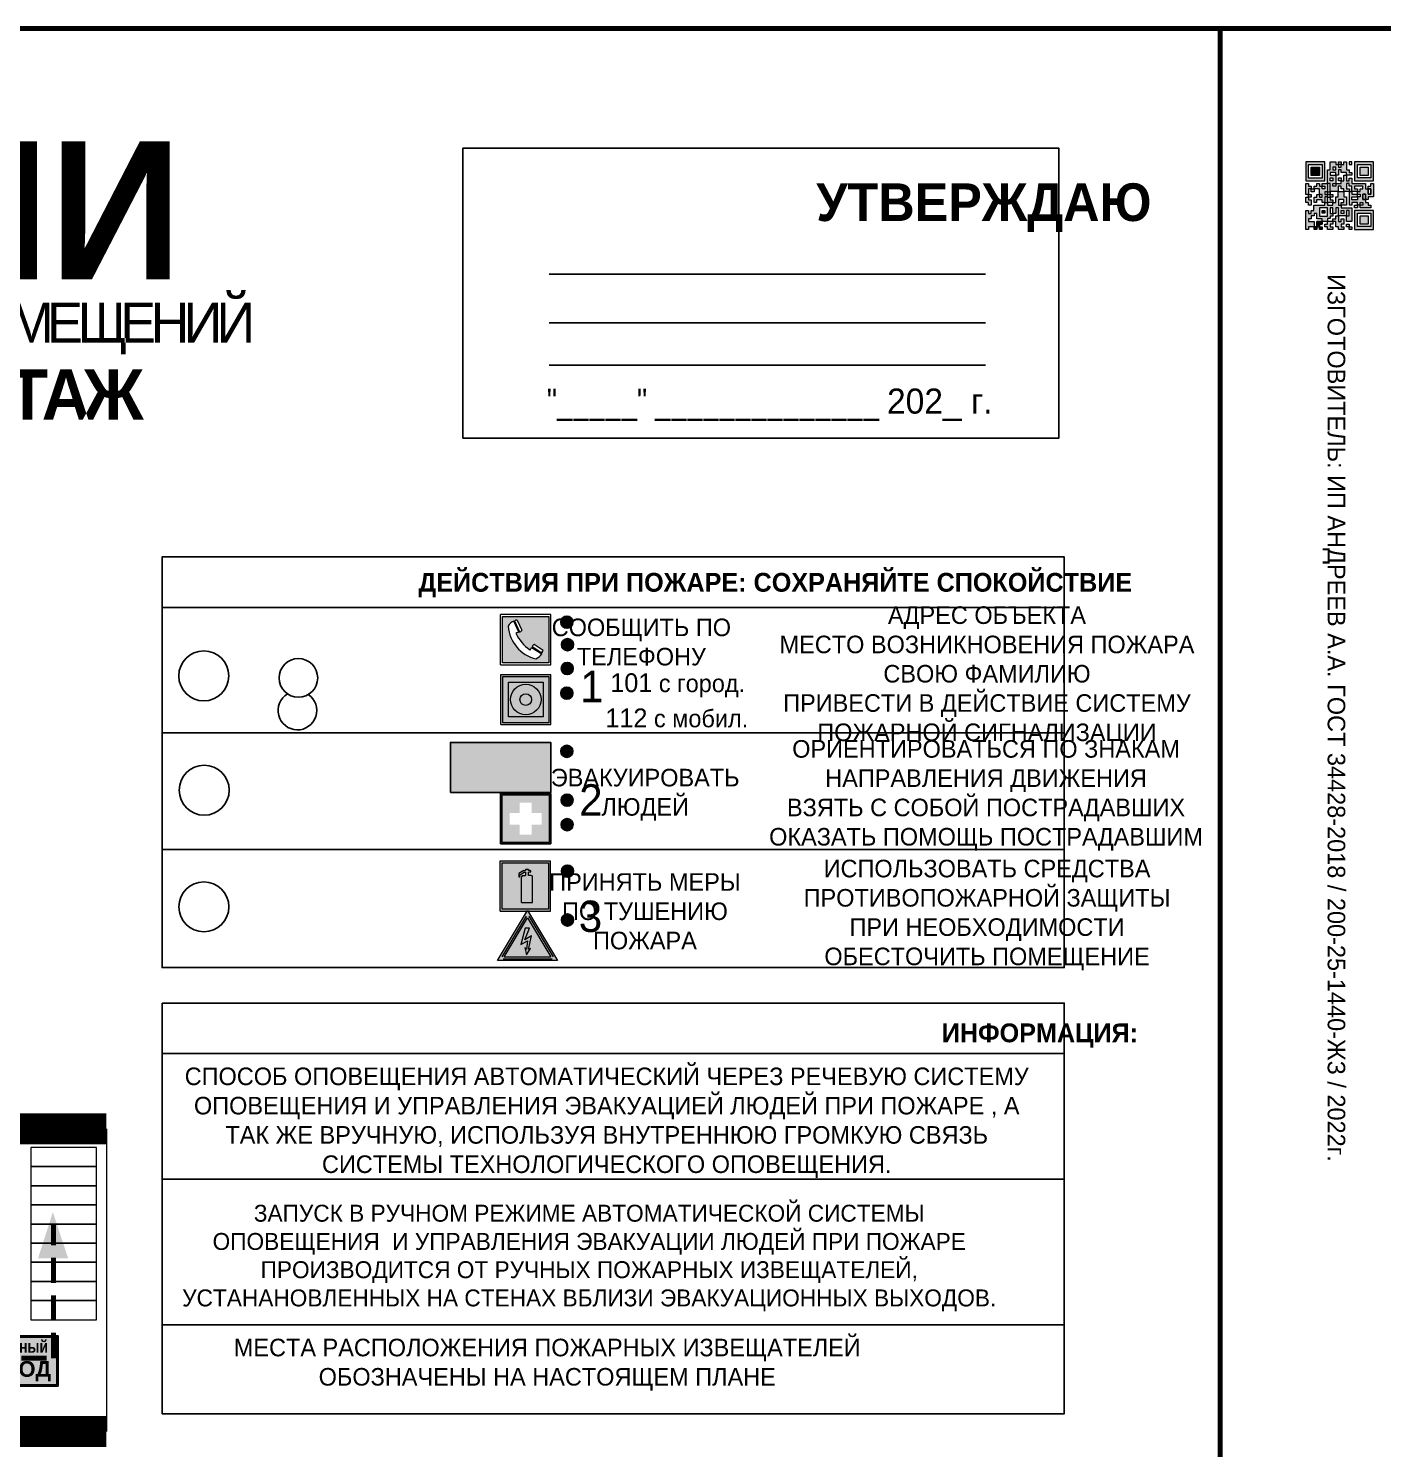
# Model space of a CAD drawing. Header units: millimetres. Extents: x 13810 to 67229, y 12374 to 21950.
# Drawn here: x 24097.6 to 24313.4, y 19645.6 to 19872 of the extents above; entities that cross this region are included whole.
import ezdxf

# ---------------------------------------------------------------- set-up
doc = ezdxf.new("R2010")
doc.units = ezdxf.units.MM
doc.linetypes.add('{ Wide Dash }', pattern=[12, 4, -2, 4, -2])
doc.layers.add('План_Штампы', color=7, linetype='Continuous')
doc.styles.add('обычный', font='arial.ttf')

# ---------------------------------------------------------------- blocks, each defined once
blk = doc.blocks.new('A$C3E6D3DDE')
at = {"lineweight": 5}
h = blk.add_hatch(color=40, dxfattribs=at)
h.paths.add_polyline_path([(24.1, 1.45), (16.46, -11.35), (31.74, -11.35)])
h.paths.add_polyline_path([(24.09, -0.46), (30.03, -10.41), (18.14, -10.41)], flags=16)
h.paths.add_polyline_path([(24.54, -3.08), (23.41, -6.02), (25.13, -5.01), (24.33, -8.5), (24.82, -8.27), (23.79, -9.86), (23.4, -8.04), (23.8, -8.43), (24.04, -6.29), (22.39, -7.25), (23.44, -3.08)], flags=0)
h = blk.add_hatch(color=256, dxfattribs=at)
h.paths.add_polyline_path([(24.37, 0.03, 0.567511), (23.82, 0.03), (17.59, -10.4, 0.582454), (17.86, -10.88), (30.32, -10.88, 0.582149), (30.6, -10.4)])
h.paths.add_polyline_path([(24.09, -0.46), (18.14, -10.41), (30.03, -10.41)], flags=16)
h.paths.add_polyline_path([(24.54, -3.08), (23.41, -6.02), (25.13, -5.01), (24.33, -8.5), (24.82, -8.27), (23.79, -9.86), (23.4, -8.04), (23.8, -8.43), (24.04, -6.29), (22.39, -7.25), (23.44, -3.08)], flags=0)
h = blk.add_hatch(color=40, dxfattribs=at)
h.paths.add_polyline_path([(24.09, -0.46), (18.14, -10.41), (30.03, -10.41)])
h.paths.add_polyline_path([(24.82, -8.27), (23.79, -9.86), (23.4, -8.04), (23.8, -8.43), (24.04, -6.29), (22.39, -7.25), (23.44, -3.08), (24.54, -3.08), (23.41, -6.02), (25.13, -5.01), (24.33, -8.5)], flags=16)
at = {"color": 40, "lineweight": 5}
for p, q in [((16.46, -11.35), (24.1, 1.45)), ((24.1, 1.45), (31.74, -11.35))]:
    blk.add_line(p, q, dxfattribs=at)
at = {"lineweight": 5}
for p, q in [((17.59, -10.4), (23.82, 0.03)), ((24.37, 0.03), (30.6, -10.4)), ((18.14, -10.41), (24.09, -0.46)), ((23.44, -3.08), (22.39, -7.25)), ((23.41, -6.02), (24.54, -3.08)), ((24.54, -3.08), (23.44, -3.08)), ((24.09, -0.46), (30.03, -10.41)), ((22.39, -7.25), (24.04, -6.29)), ((25.13, -5.01), (23.41, -6.02)), ((24.04, -6.29), (23.8, -8.43)), ((24.33, -8.5), (25.13, -5.01)), ((18.14, -10.41), (30.03, -10.41)), ((23.8, -8.43), (23.4, -8.04)), ((23.4, -8.04), (23.79, -9.86)), ((23.79, -9.86), (24.82, -8.27)), ((24.82, -8.27), (24.33, -8.5)), ((17.86, -10.88), (30.32, -10.88))]:
    blk.add_line(p, q, dxfattribs=at)
at = {"color": 50, "lineweight": 5}
blk.add_line((31.74, -11.35), (16.46, -11.35), dxfattribs=at)
blk = doc.blocks.new('A$C456E1F9C')
at = {"lineweight": 5}
h = blk.add_hatch(color=242, dxfattribs=at)
h.paths.add_polyline_path([(0.51, -1.47), (0.51, -13.26), (12.29, -13.26), (12.29, -1.47)])
h.paths.add_polyline_path([(5.42, -4.95, -0.254479), (4.78, -5.4), (3.52, -2.53, -0.209735), (4.23, -2.4)], flags=16)
h.paths.add_polyline_path([(8.53, -8.6), (10.87, -10.17), (10.54, -10.76), (8.03, -9.13, -0.192251)], flags=16)
h.paths.add_polyline_path([(4.61, -5.49, 0.005518), (3.87, -5.72, 0.128647), (7.49, -10.01, 0.00809), (7.83, -9.33), (10.47, -10.97, -0.16736), (8.99, -12.25, -0.327862), (1.95, -3.95, -0.166952), (3.36, -2.62)], flags=16)
at = {"color": 242, "lineweight": 5}
for p, q in [((0, -13.77), (0, -0.97)), ((12.8, -0.97), (0, -0.97)), ((4.61, -5.49), (3.36, -2.62)), ((3.52, -2.53), (4.78, -5.4)), ((4.23, -2.4), (5.42, -4.95)), ((12.8, -13.77), (12.8, -0.97)), ((7.83, -9.33), (10.47, -10.97)), ((8.03, -9.13), (10.54, -10.76)), ((10.81, -10.12), (8.53, -8.6)), ((10.54, -10.76), (10.8, -10.3)), ((10.8, -10.3), (10.81, -10.12)), ((0, -13.77), (12.8, -13.77))]:
    blk.add_line(p, q, dxfattribs=at)
blk.add_lwpolyline([(0.51, -1.47), (12.29, -1.47), (12.29, -13.26), (0.51, -13.26)], close=True, dxfattribs=at)
for centre, radius, start, end in [((4.59, -5.34), 2.99, 114.2845, 152.1974), ((4.02, -3.27), 0.891, 76.3284, 123.7092), ((11.12, -3.31), 9.19, 183.9915, 256.6009), ((14.98, -39.1), 35.17, 107.1487, 108.4135), ((13.86, -0.94), 11.08, 205.5536, 234.8762), ((4.68, -4.59), 0.824, 276.9621, 334.0723), ((-13.31, 0.8), 23.44, 332.5487, 334.4027), ((8.94, -9.5), 0.989, 114.4092, 157.9388), ((7.87, -9.46), 3, 291.9291, 329.9329)]:
    blk.add_arc(centre, radius, start, end, dxfattribs=at)
blk = doc.blocks.new('A$C54414219')
at = {"true_color": 0xffffff}
h = blk.add_hatch(color=7, dxfattribs=at)
h.paths.add_polyline_path([(2.39, -9.45), (2.39, -18.3), (11.23, -18.3), (11.23, -9.45)], flags=0)
h.paths.add_polyline_path([(10.71, -13.87, -1), (2.92, -13.87, -1)], flags=0)
h.paths.add_polyline_path([(8.3, -13.87, -1), (5.33, -13.87, -1)], flags=0)
h.paths.add_polyline_path([(0.41, -7.47), (0.41, -20.27), (13.21, -20.27), (13.21, -7.47)])
h.paths.add_polyline_path([(0.92, -19.77), (12.71, -19.77), (12.71, -7.98), (0.92, -7.98)], flags=16)
h.paths.add_polyline_path([(11.23, -9.45), (11.23, -18.3), (2.39, -18.3), (2.39, -9.45)], flags=0)
at = {"lineweight": 5}
h = blk.add_hatch(color=242, dxfattribs=at)
h.paths.add_polyline_path([(12.71, -7.98), (0.92, -7.98), (0.92, -19.77), (12.71, -19.77)])
h.paths.add_polyline_path([(11.23, -18.3), (2.39, -18.3), (2.39, -9.45), (11.23, -9.45)], flags=16)
h.paths.add_polyline_path([(10.71, -13.87, -1), (2.92, -13.87, -1)], flags=0)
h.paths.add_polyline_path([(8.3, -13.87, -1), (5.33, -13.87, -1)], flags=0)
at = {"true_color": 0xffffff}
h = blk.add_hatch(color=7, dxfattribs=at)
h.paths.add_polyline_path([(2.39, -9.45), (2.39, -18.3), (11.23, -18.3), (11.23, -9.45)])
h.paths.add_polyline_path([(10.71, -13.87, -1), (2.92, -13.87, -1)], flags=16)
h.paths.add_polyline_path([(8.3, -13.87, -1), (5.33, -13.87, -1)], flags=0)
at = {"lineweight": 5}
h = blk.add_hatch(color=242, dxfattribs=at)
h.paths.add_polyline_path([(2.92, -13.87, 1), (10.71, -13.87, 1)])
h.paths.add_polyline_path([(8.3, -13.87, -1), (5.33, -13.87, -1)], flags=16)
at = {"color": 242, "lineweight": 5}
for p, q in [((0.41, -20.27), (0.41, -7.47)), ((0.41, -7.47), (13.21, -7.47)), ((0.41, -7.47), (13.21, -7.47)), ((13.21, -20.27), (13.21, -7.47)), ((0.41, -20.27), (13.21, -20.27))]:
    blk.add_line(p, q, dxfattribs=at)
for points in [[(0.92, -7.98), (12.71, -7.98), (12.71, -19.77), (0.92, -19.77)], [(2.39, -9.45), (11.23, -9.45), (11.23, -18.3), (2.39, -18.3)]]:
    blk.add_lwpolyline(points, close=True, dxfattribs=at)
for radius in [3.89, 1.49]:
    blk.add_circle((6.81, -13.87), radius, dxfattribs=at)
blk = doc.blocks.new('A$C32E8229D')
at = {"true_color": 0xffffff}
blk.add_hatch(color=7, dxfattribs=at).paths.add_polyline_path([(0, 0), (0, -8), (16, -8), (16, 0)])
h = blk.add_hatch(color=126)
h.paths.add_polyline_path([(0.2, -0.2), (15.8, -0.2), (15.8, -7.8), (0.2, -7.8)])
h.paths.add_polyline_path([(13.49, -2.05), (12.08, -2.05), (11.37, -2.63, 0.162397), (11.29, -2.84), (11.29, -3.63), (10.35, -3.63), (10.35, -4.05), (11.68, -4.05), (11.68, -3.48), (12.26, -4.28), (11.29, -5.1), (11.29, -6.78), (11.85, -6.78), (11.85, -5.44), (12.8, -4.64), (12.8, -5.94), (14.46, -5.94), (14.46, -5.39), (13.45, -5.39), (13.45, -3.97), (12.46, -2.59), (13.15, -2.59), (13.69, -3.34), (14.18, -3)], flags=16)
h.paths.add_polyline_path([(10.74, -1.82, 1), (11.8, -1.82, 1)], flags=16)
h.paths.add_polyline_path([(9.39, -3.59), (5.99, -3.59), (6.56, -3.03), (5.91, -3.03), (5.1, -3.83), (5.91, -4.64), (6.56, -4.64), (5.99, -4.09), (9.39, -4.09)], flags=16)
h.paths.add_polyline_path([(4.29, -1.08), (1.72, -1.08), (1.72, -6.6), (4.29, -6.6)], flags=16)
at = {"color": 126}
blk.add_lwpolyline([(16, -8), (0, -8), (0, 0), (16, 0)], close=True, dxfattribs=at)
blk = doc.blocks.new('A$C18900ED3')
h = blk.add_hatch(color=126)
h.paths.add_polyline_path([(-0.18, -0.18), (-7.02, -0.18), (-7.02, -7.02), (-0.18, -7.02)])
h.paths.add_polyline_path([(-5.89, -4.46), (-5.89, -2.77), (-4.46, -2.77), (-4.46, -1.31), (-2.77, -1.31), (-2.77, -2.77), (-1.33, -2.77), (-1.33, -4.46), (-2.77, -4.46), (-2.77, -5.89), (-4.46, -5.89), (-4.46, -4.46)], flags=16)
at = {"color": 126}
for p, q in [((-7.2, 0), (-7.2, -7.2)), ((0, 0), (-7.2, 0)), ((0, -7.2), (0, 0)), ((-7.02, -7.02), (-7.02, -0.18)), ((-7.02, -0.18), (-0.18, -0.18)), ((-0.18, -0.18), (-0.18, -7.02)), ((-7.2, -7.2), (0, -7.2)), ((-0.18, -7.02), (-7.02, -7.02))]:
    blk.add_line(p, q, dxfattribs=at)
blk = doc.blocks.new('A$C3AD82952')
at = {"true_color": 0xf5f5ff}
h = blk.add_hatch(color=7, dxfattribs=at)
h.dxf.hatch_style = 1
h.paths.add_polyline_path([(8.21, 8.73, 0.414214), (7.89, 9.05), (7.22, 9.05), (7.22, 9.92), (7.59, 9.92, 1), (7.57, 10.36), (7.22, 10.36), (7.22, 10.6), (6.43, 10.6), (6.43, 10.36), (6.01, 10.36), (4.74, 9.59), (4.74, 8.69), (4.98, 8.73), (4.98, 9.26), (6.12, 9.91), (6.43, 9.91), (6.43, 9.05), (5.76, 9.05, 0.414214), (5.44, 8.73), (5.44, 2.2), (8.21, 2.2)], flags=0)
h.paths.add_polyline_path([(12.8, 12.8), (0, 12.8), (0, 0), (12.8, 0)])
h.paths.add_polyline_path([(0.51, 12.29), (12.29, 12.29), (12.29, 0.51), (0.51, 0.51)], flags=16)
h.paths.add_polyline_path([(4.74, 9.59), (6.01, 10.36), (6.43, 10.36), (6.43, 10.6), (7.22, 10.6), (7.22, 10.36), (7.59, 10.36, -0.94586), (7.59, 9.92), (7.22, 9.92), (7.22, 9.05), (7.89, 9.05, -0.414214), (8.21, 8.73), (8.21, 2.2), (5.44, 2.2), (5.44, 8.73, -0.414214), (5.76, 9.05), (6.43, 9.05), (6.43, 9.91), (6.12, 9.91), (4.98, 9.26), (4.98, 8.73), (4.74, 8.69)], flags=0)
h = blk.add_hatch(color=242)
h.dxf.hatch_style = 1
h.paths.add_polyline_path([(12.29, 12.29), (0.51, 12.29), (0.51, 0.51), (12.29, 0.51)])
h.paths.add_polyline_path([(4.74, 8.69), (4.74, 9.59), (6.01, 10.36), (6.43, 10.36), (6.43, 10.6), (7.22, 10.6), (7.22, 10.36), (7.59, 10.36, -0.94586), (7.59, 9.92), (7.22, 9.92), (7.22, 9.05), (7.89, 9.05, -0.414214), (8.21, 8.73), (8.21, 2.2), (5.44, 2.2), (5.44, 8.73, -0.414214), (5.76, 9.05), (6.43, 9.05), (6.43, 9.91), (6.12, 9.91), (4.98, 9.26), (4.98, 8.73)], flags=16)
h = blk.add_hatch(color=7, dxfattribs=at)
h.dxf.hatch_style = 1
h.paths.add_polyline_path([(8.21, 8.73, 0.414214), (7.89, 9.05), (7.22, 9.05), (7.22, 9.92), (7.59, 9.92, 1), (7.57, 10.36), (7.22, 10.36), (7.22, 10.6), (6.43, 10.6), (6.43, 10.36), (6.01, 10.36), (4.74, 9.59), (4.74, 8.69), (4.98, 8.73), (4.98, 9.26), (6.12, 9.91), (6.43, 9.91), (6.43, 9.05), (5.76, 9.05, 0.414214), (5.44, 8.73), (5.44, 2.2), (8.21, 2.2)])
at = {"color": 242, "lineweight": 5}
for p, q in [((0, 0), (0, 12.8)), ((0, 12.8), (12.8, 12.8)), ((12.8, 0), (12.8, 12.8)), ((6.01, 10.36), (4.74, 9.59)), ((4.74, 9.59), (4.74, 8.69)), ((4.74, 8.69), (4.98, 8.73)), ((4.98, 9.26), (6.12, 9.91)), ((4.98, 8.73), (4.98, 9.26)), ((5.44, 2.2), (5.44, 8.73)), ((5.76, 9.05), (6.43, 9.05)), ((6.01, 10.36), (6.43, 10.36)), ((6.12, 9.91), (6.43, 9.91)), ((7.22, 10.6), (6.43, 10.6)), ((6.43, 10.6), (6.43, 10.36)), ((6.43, 9.91), (6.43, 9.05)), ((7.22, 10.36), (7.22, 10.6)), ((7.59, 10.36), (7.22, 10.36)), ((7.22, 9.05), (7.22, 9.92)), ((7.59, 9.92), (7.22, 9.92)), ((7.89, 9.05), (7.22, 9.05)), ((8.21, 2.2), (8.21, 8.73)), ((0, 0), (12.8, 0)), ((5.44, 2.2), (8.21, 2.2))]:
    blk.add_line(p, q, dxfattribs=at)
blk.add_lwpolyline([(0.51, 12.29), (12.29, 12.29), (12.29, 0.51), (0.51, 0.51)], close=True, dxfattribs=at)
for centre, radius, start, end in [((5.76, 8.73), 0.32, 90, 180), ((7.58, 10.14), 0.223, 273.1875, 86.8125), ((7.89, 8.73), 0.32, 0, 90)]:
    blk.add_arc(centre, radius, start, end, dxfattribs=at)
blk = doc.blocks.new('A$C41C009D9')
at = {"true_color": 0xffffff}
blk.add_hatch(color=7, dxfattribs=at).paths.add_polyline_path([(0, 8), (-16, 8), (-16, 0), (0, 0)])
h = blk.add_hatch(color=126)
h.dxf.hatch_style = 1
h.paths.add_polyline_path([(-15.8, 7.8), (-15.8, 0.2), (-0.2, 0.2), (-0.2, 7.8)])
at = {"color": 126}
for points in [[(-16, 0), (0, 0), (0, 8), (-16, 8)], [(-16, 0), (0, 0), (0, 8), (-16, 8)], [(-15.8, 7.8), (-0.2, 7.8), (-0.2, 0.2), (-15.8, 0.2)]]:
    blk.add_lwpolyline(points, close=True, dxfattribs=at)
at = {"color": 7, "true_color": 0xffffff, "insert": (-15.8, 7.3), "char_height": 2.5, "width": 15.5999, "attachment_point": 1, "style": 'обычный'}
blk.add_mtext('\\pi1.6133;{\\fArial|b1|i0|c204|p34;\\H0.8x;\\W0.8;аварийный\\H1.25x;\\W1;\\P\\pi1.2327;ВЫХОД}', dxfattribs=at)
blk = doc.blocks.new('QR')
at = {"lineweight": 0}
h = blk.add_hatch(color=256, dxfattribs=at)
h.dxf.hatch_style = 1
h.paths.add_polyline_path([(9241.16, 2687.38), (9242.01, 2687.38), (9242.01, 2687.83), (9241.59, 2687.83), (9241.59, 2688.68), (9239.45, 2688.68), (9239.45, 2688.25), (9239.86, 2688.25), (9239.86, 2687.83), (9240.29, 2687.83), (9240.29, 2688.25), (9241.16, 2688.25), (9241.16, 2687.83), (9240.29, 2687.83), (9240.29, 2687.38), (9239.45, 2687.38), (9239.45, 2685.22), (9238.57, 2685.22), (9238.57, 2684.8), (9239.02, 2684.8), (9239.02, 2684.37), (9238.13, 2684.37), (9238.13, 2683.92), (9239.02, 2683.92), (9239.02, 2683.5), (9239.44, 2683.5), (9239.44, 2682.64), (9239.87, 2682.64), (9239.87, 2682.18), (9239.44, 2682.18), (9239.44, 2682.64), (9238.13, 2682.64), (9238.13, 2681.76), (9237.71, 2681.76), (9237.71, 2682.64), (9238.13, 2682.64), (9238.13, 2683.07), (9237.27, 2683.07), (9237.27, 2683.51), (9237.71, 2683.51), (9237.71, 2684.37), (9238.13, 2684.37), (9238.13, 2685.22), (9237.71, 2685.22), (9237.71, 2684.8), (9237.28, 2684.8), (9237.28, 2684.38), (9235.98, 2684.38), (9235.98, 2683.92), (9236.4, 2683.92), (9236.4, 2683.49), (9236.84, 2683.49), (9236.84, 2683.07), (9236.4, 2683.07), (9236.4, 2682.64), (9235.98, 2682.64), (9235.98, 2681.76), (9237.29, 2681.76), (9237.29, 2681.33), (9239.43, 2681.33), (9239.43, 2681.76), (9240.74, 2681.76), (9240.74, 2683.05), (9239.87, 2683.05), (9239.87, 2683.5), (9240.29, 2683.5), (9240.29, 2683.91), (9240.74, 2683.91), (9240.74, 2684.81), (9240.29, 2684.81), (9240.29, 2684.79), (9240.29, 2684.37), (9239.45, 2684.37), (9239.45, 2684.8), (9239.87, 2684.8), (9239.87, 2685.21), (9240.74, 2685.21), (9240.74, 2686.1), (9240.29, 2686.1), (9240.29, 2685.64), (9239.86, 2685.64), (9239.86, 2686.95), (9240.29, 2686.95), (9240.29, 2686.52), (9240.74, 2686.52), (9240.74, 2686.1), (9241.16, 2686.1), (9241.16, 2686.53), (9241.59, 2686.53), (9241.59, 2686.1), (9242.02, 2686.1), (9242.02, 2685.21), (9241.59, 2685.21), (9241.59, 2686.1), (9241.16, 2686.1), (9241.16, 2685.21), (9240.74, 2685.21), (9240.74, 2684.81), (9242.89, 2684.81), (9242.89, 2685.22), (9242.47, 2685.22), (9242.47, 2686.11), (9242.89, 2686.11), (9242.89, 2686.52), (9242.46, 2686.52), (9242.46, 2686.95), (9242.89, 2686.95), (9242.89, 2686.52), (9243.32, 2686.52), (9243.32, 2688.26), (9242.9, 2688.26), (9242.9, 2687.83), (9242.47, 2687.83), (9242.47, 2687.38), (9242.01, 2687.38), (9242.01, 2686.94), (9241.16, 2686.94)])
h.paths.add_polyline_path([(9239.02, 2682.18), (9239.02, 2681.76), (9238.54, 2681.76), (9238.54, 2682.18)], flags=16)
h.paths.add_polyline_path([(9237.27, 2682.65), (9237.27, 2682.19), (9236.83, 2682.19), (9236.83, 2682.65)], flags=16)
h = blk.add_hatch(color=256, dxfattribs=at)
h.dxf.hatch_style = 1
h.paths.add_polyline_path([(9238.15, 2687.83), (9236.83, 2687.83), (9236.83, 2686.52), (9238.15, 2686.52)], flags=0)
h.paths.add_polyline_path([(9239.01, 2685.65), (9239.01, 2688.68), (9235.98, 2688.68), (9235.98, 2685.65)])
h.paths.add_polyline_path([(9236.41, 2686.1), (9236.41, 2688.26), (9238.56, 2688.26), (9238.56, 2686.1)], flags=16)
h.paths.add_polyline_path([(9236.83, 2686.52), (9236.83, 2687.83), (9238.15, 2687.83), (9238.15, 2686.52)], flags=0)
h = blk.add_hatch(color=256, dxfattribs=at)
h.dxf.hatch_style = 1
h.paths.add_polyline_path([(9238.15, 2686.52), (9238.15, 2687.83), (9236.83, 2687.83), (9236.83, 2686.52)])
h.paths.add_polyline_path([(9245.91, 2686.52), (9245.91, 2687.83), (9244.59, 2687.83), (9244.59, 2686.52)], flags=0)
h.paths.add_polyline_path([(9246.77, 2685.65), (9246.77, 2688.68), (9243.74, 2688.68), (9243.74, 2685.65)])
h.paths.add_polyline_path([(9244.17, 2686.1), (9244.17, 2688.26), (9246.32, 2688.26), (9246.32, 2686.1)], flags=16)
h.paths.add_polyline_path([(9244.59, 2686.52), (9244.59, 2687.83), (9245.91, 2687.83), (9245.91, 2686.52)], flags=0)
h = blk.add_hatch(color=256, dxfattribs=at)
h.dxf.hatch_style = 1
h.paths.add_polyline_path([(9240.75, 2681.76), (9240.75, 2681.35), (9241.17, 2681.35), (9241.17, 2681.76)])
h.paths.add_polyline_path([(9241.6, 2682.18), (9241.17, 2682.18), (9241.17, 2681.76), (9241.6, 2681.76)])
h.paths.add_polyline_path([(9242.47, 2681.34), (9242.47, 2682.19), (9242.02, 2682.19), (9242.02, 2681.76), (9241.6, 2681.76), (9241.6, 2681.34)])
h.paths.add_polyline_path([(9239.87, 2678.3), (9239.44, 2678.3), (9239.44, 2677.89), (9241.17, 2677.89), (9241.17, 2678.3), (9240.28, 2678.3), (9240.28, 2678.73), (9239.87, 2678.73)])
h.paths.add_polyline_path([(9240.75, 2678.73), (9240.75, 2679.19), (9240.28, 2679.19), (9240.28, 2678.73)])
h.paths.add_polyline_path([(9241.6, 2678.73), (9241.17, 2678.73), (9241.17, 2678.3), (9241.6, 2678.3)])
h.paths.add_polyline_path([(9242.02, 2678.3), (9241.6, 2678.3), (9241.6, 2677.89), (9242.48, 2677.89), (9242.48, 2678.31), (9242.9, 2678.31), (9242.9, 2678.73), (9242.02, 2678.73)])
h.paths.add_polyline_path([(9246.36, 2684.37), (9246.36, 2684.79), (9245.93, 2684.79), (9245.93, 2684.37)])
h.paths.add_polyline_path([(9246.78, 2685.2), (9246.36, 2685.2), (9246.36, 2684.79), (9246.78, 2684.79)])
h.paths.add_polyline_path([(9245.91, 2687.83), (9244.59, 2687.83), (9244.59, 2686.52), (9245.91, 2686.52)])
h = blk.add_hatch(color=256, dxfattribs=at)
h.dxf.hatch_style = 1
h.paths.add_polyline_path([(9243.32, 2686.11), (9242.89, 2686.11), (9242.89, 2685.64), (9243.32, 2685.64)])
h.paths.add_polyline_path([(9239.02, 2683.07), (9239.02, 2683.5), (9238.56, 2683.5), (9238.56, 2683.07)])
h.paths.add_polyline_path([(9236.4, 2684.8), (9236.4, 2685.22), (9235.98, 2685.22), (9235.98, 2684.8)])
h.paths.add_polyline_path([(9236.4, 2683.07), (9236.4, 2683.49), (9235.98, 2683.49), (9235.98, 2683.07)])
h = blk.add_hatch(color=256, dxfattribs=at)
h.dxf.hatch_style = 1
h.paths.add_polyline_path([(9243.32, 2682.64), (9243.32, 2683.07), (9244.62, 2683.07), (9244.62, 2684.37), (9243.74, 2684.37), (9243.74, 2684.8), (9244.62, 2684.8), (9244.62, 2684.37), (9245.48, 2684.37), (9245.48, 2685.22), (9243.32, 2685.22), (9243.32, 2683.5), (9242.89, 2683.5), (9242.89, 2683.06), (9242.01, 2683.06), (9242.01, 2683.91), (9242.47, 2683.91), (9242.47, 2683.5), (9242.89, 2683.5), (9242.89, 2684.38), (9241.59, 2684.38), (9241.59, 2683.91), (9240.74, 2683.91), (9240.74, 2683.05), (9241.59, 2683.05), (9241.59, 2682.64), (9242.47, 2682.64), (9242.47, 2682.19), (9242.91, 2682.19), (9242.91, 2681.34), (9242.48, 2681.34), (9242.48, 2680.91), (9242.91, 2680.91), (9242.91, 2679.17), (9243.75, 2679.17), (9243.75, 2678.73), (9244.2, 2678.73), (9244.2, 2678.3), (9243.75, 2678.3), (9243.75, 2677.88), (9246.78, 2677.88), (9246.78, 2678.3), (9246.35, 2678.3), (9246.35, 2679.19), (9245.48, 2679.19), (9245.48, 2678.31), (9245.05, 2678.31), (9245.05, 2678.73), (9244.62, 2678.73), (9244.62, 2679.19), (9244.2, 2679.19), (9244.2, 2679.61), (9245.05, 2679.61), (9245.05, 2680.46), (9245.48, 2680.46), (9245.48, 2681.34), (9245.04, 2681.34), (9245.04, 2681.76), (9244.63, 2681.76), (9244.63, 2682.19), (9244.21, 2682.19), (9244.21, 2681.76), (9243.32, 2681.76), (9243.32, 2682.19), (9244.21, 2682.19), (9244.21, 2682.64)])
h.paths.add_polyline_path([(9243.75, 2683.49), (9243.75, 2683.92), (9244.21, 2683.92), (9244.21, 2683.49)], flags=16)
h.paths.add_polyline_path([(9243.32, 2681.34), (9244.63, 2681.34), (9244.63, 2680.04), (9243.32, 2680.04)], flags=16)
h.paths.add_polyline_path([(9243.76, 2680.89), (9244.18, 2680.89), (9244.18, 2680.48), (9243.76, 2680.48)], flags=0)
h = blk.add_hatch(color=256, dxfattribs=at)
h.dxf.hatch_style = 1
h.paths.add_polyline_path([(9246.36, 2683.07), (9246.78, 2683.07), (9246.78, 2683.92), (9246.36, 2683.92), (9246.36, 2683.49), (9245.92, 2683.49), (9245.92, 2683.92), (9245.06, 2683.92), (9245.06, 2683.49), (9245.48, 2683.49), (9245.48, 2683.07), (9244.62, 2683.07), (9244.62, 2682.65), (9245.05, 2682.65), (9245.05, 2682.18), (9245.48, 2682.18), (9245.48, 2682.65), (9246.36, 2682.65)])
h.paths.add_polyline_path([(9246.78, 2682.18), (9246.36, 2682.18), (9246.36, 2681.75), (9245.92, 2681.75), (9245.92, 2682.18), (9245.48, 2682.18), (9245.48, 2681.34), (9245.48, 2681.34), (9245.94, 2681.34), (9245.94, 2680.91), (9246.36, 2680.91), (9246.36, 2681.34), (9246.78, 2681.34)])
h = blk.add_hatch(color=256, dxfattribs=at)
h.dxf.hatch_style = 1
h.paths.add_polyline_path([(9235.98, 2680.9), (9235.98, 2677.86), (9239.02, 2677.86), (9239.02, 2680.9)])
h.paths.add_polyline_path([(9238.57, 2680.48), (9238.57, 2678.32), (9236.41, 2678.32), (9236.41, 2680.48)], flags=16)
h.paths.add_polyline_path([(9238.15, 2680.05), (9238.15, 2678.74), (9236.83, 2678.74), (9236.83, 2680.05)], flags=0)
h = blk.add_hatch(color=256, dxfattribs=at)
h.dxf.hatch_style = 1
h.paths.add_polyline_path([(9238.15, 2680.05), (9236.83, 2680.05), (9236.83, 2678.74), (9238.15, 2678.74)])
h = blk.add_hatch(color=256, dxfattribs=at)
h.dxf.hatch_style = 1
h.paths.add_polyline_path([(9242.02, 2680.46), (9242.48, 2680.46), (9242.48, 2680.91), (9241.58, 2680.91), (9241.58, 2681.35), (9241.17, 2681.35), (9241.17, 2680.91), (9240.75, 2680.91), (9240.75, 2681.33), (9239.43, 2681.33), (9239.43, 2680.46), (9239.86, 2680.46), (9239.86, 2680.92), (9240.3, 2680.92), (9240.3, 2680.46), (9239.86, 2680.46), (9239.86, 2680.04), (9239.44, 2680.04), (9239.44, 2679.62), (9239.86, 2679.62), (9239.86, 2679.19), (9240.29, 2679.19), (9240.29, 2680.03), (9241.18, 2680.03), (9241.18, 2680.47), (9241.6, 2680.47), (9241.6, 2680.03), (9241.18, 2680.03), (9241.18, 2679.61), (9241.6, 2679.61), (9241.6, 2679.19), (9242.47, 2679.19), (9242.47, 2679.6), (9242.02, 2679.6)])
h = blk.add_hatch(color=256, dxfattribs=at)
h.dxf.hatch_style = 1
h.paths.add_polyline_path([(9244.18, 2680.48), (9244.18, 2680.89), (9243.76, 2680.89), (9243.76, 2680.48)])
h = blk.add_hatch(color=256, dxfattribs=at)
h.dxf.hatch_style = 1
h.paths.add_polyline_path([(9245.93, 2680.04), (9245.93, 2680.46), (9245.48, 2680.46), (9245.48, 2679.62), (9246.35, 2679.62), (9246.35, 2680.04)])
h.paths.add_polyline_path([(9246.78, 2680.04), (9246.78, 2680.46), (9246.35, 2680.46), (9246.35, 2680.04)])
h.paths.add_polyline_path([(9246.78, 2679.18), (9246.78, 2679.62), (9246.35, 2679.62), (9246.35, 2679.18)])
for points in [[(9237.71, 2685.22), (9238.13, 2685.22), (9238.13, 2684.37), (9237.71, 2684.37), (9237.71, 2683.51), (9237.27, 2683.51), (9237.27, 2683.07), (9238.13, 2683.07), (9238.13, 2682.64), (9237.71, 2682.64), (9237.71, 2681.76), (9238.13, 2681.76), (9238.13, 2682.64), (9239.44, 2682.64), (9239.44, 2683.5), (9239.02, 2683.5), (9239.02, 2683.07), (9238.56, 2683.07), (9238.56, 2683.5), (9239.02, 2683.5), (9239.02, 2683.92), (9238.13, 2683.92), (9238.13, 2684.37), (9239.02, 2684.37), (9239.02, 2684.8), (9238.57, 2684.8), (9238.57, 2685.22), (9239.45, 2685.22), (9239.45, 2687.38), (9240.29, 2687.38), (9240.29, 2687.83), (9239.86, 2687.83), (9239.86, 2688.25), (9239.45, 2688.25), (9239.45, 2688.68), (9241.59, 2688.68), (9241.59, 2687.83), (9242.01, 2687.83), (9242.01, 2687.38), (9242.47, 2687.38), (9242.47, 2687.83), (9242.9, 2687.83), (9242.9, 2688.26), (9243.32, 2688.26), (9243.32, 2686.52), (9242.89, 2686.52), (9242.89, 2686.11), (9243.32, 2686.11), (9243.32, 2685.64), (9242.89, 2685.64), (9242.89, 2686.11), (9242.47, 2686.11), (9242.47, 2685.22), (9242.89, 2685.22), (9242.89, 2684.81), (9240.74, 2684.81), (9240.74, 2683.91), (9241.59, 2683.91), (9241.59, 2684.38), (9242.89, 2684.38), (9242.89, 2683.5), (9242.47, 2683.5), (9242.47, 2683.91), (9242.01, 2683.91), (9242.01, 2683.06), (9242.89, 2683.06), (9242.89, 2683.5), (9243.32, 2683.5), (9243.32, 2685.22), (9245.48, 2685.22), (9245.48, 2684.37), (9244.62, 2684.37), (9244.62, 2683.07), (9245.48, 2683.07), (9245.48, 2683.49), (9245.06, 2683.49), (9245.06, 2683.92), (9245.92, 2683.92), (9245.92, 2683.49), (9246.36, 2683.49), (9246.36, 2683.92), (9246.78, 2683.92), (9246.78, 2683.07), (9246.36, 2683.07), (9246.36, 2682.65), (9245.48, 2682.65), (9245.48, 2682.18), (9245.92, 2682.18), (9245.92, 2681.75), (9246.36, 2681.75), (9246.36, 2682.18), (9246.78, 2682.18), (9246.78, 2681.34), (9246.36, 2681.34), (9246.36, 2680.91), (9245.94, 2680.91), (9245.94, 2681.34), (9245.48, 2681.34), (9245.48, 2680.46), (9245.93, 2680.46), (9245.93, 2680.04), (9246.35, 2680.04), (9246.35, 2680.46), (9246.78, 2680.46), (9246.78, 2680.04), (9246.78, 2680.04), (9246.35, 2680.04), (9246.35, 2679.62), (9246.78, 2679.62), (9246.78, 2679.18), (9246.35, 2679.18), (9246.35, 2678.3), (9246.78, 2678.3), (9246.78, 2677.88), (9243.75, 2677.88), (9243.75, 2678.3), (9244.2, 2678.3), (9244.2, 2678.73), (9243.75, 2678.73), (9243.75, 2679.17), (9242.91, 2679.17), (9242.91, 2680.91), (9242.48, 2680.91), (9242.48, 2680.46), (9242.02, 2680.46), (9242.02, 2679.6), (9242.47, 2679.6), (9242.47, 2679.19), (9241.6, 2679.19), (9241.6, 2679.61), (9241.18, 2679.61), (9241.18, 2680.03), (9240.29, 2680.03), (9240.29, 2679.19), (9240.75, 2679.19), (9240.75, 2678.73), (9240.28, 2678.73), (9240.28, 2678.3), (9241.17, 2678.3), (9241.17, 2678.73), (9241.6, 2678.73), (9241.6, 2678.3), (9242.02, 2678.3), (9242.02, 2678.73), (9242.9, 2678.73), (9242.9, 2678.31), (9242.48, 2678.31), (9242.48, 2677.89), (9241.6, 2677.89), (9241.6, 2678.3), (9241.17, 2678.3), (9241.17, 2677.89), (9239.44, 2677.89), (9239.44, 2678.3), (9239.87, 2678.3), (9239.87, 2678.73), (9240.28, 2678.73), (9240.28, 2679.19), (9240.29, 2679.19), (9239.86, 2679.19), (9239.86, 2679.62), (9239.44, 2679.62), (9239.44, 2680.04), (9239.86, 2680.04), (9239.86, 2680.46), (9239.43, 2680.46), (9239.43, 2681.33), (9237.29, 2681.33), (9237.29, 2681.76), (9235.98, 2681.76), (9235.98, 2682.64), (9236.4, 2682.64), (9236.4, 2683.07), (9235.98, 2683.07), (9235.98, 2683.49), (9236.4, 2683.49), (9236.4, 2683.92), (9235.98, 2683.92), (9235.98, 2684.38), (9237.28, 2684.38), (9237.28, 2684.8), (9237.71, 2684.8), (9237.71, 2685.22), (9237.92, 2685.22)], [(9240.74, 2686.1), (9240.74, 2686.52), (9240.29, 2686.52), (9240.29, 2686.95), (9239.86, 2686.95), (9239.86, 2685.64), (9240.29, 2685.64), (9240.29, 2686.1), (9240.74, 2686.1), (9240.74, 2686.52)], [(9240.74, 2685.21), (9239.87, 2685.21), (9239.87, 2684.8), (9239.45, 2684.8), (9239.45, 2684.37), (9240.29, 2684.37), (9240.29, 2684.79), (9240.29, 2684.81), (9240.74, 2684.81), (9240.74, 2685.21), (9239.87, 2685.21)], [(9244.62, 2684.37), (9244.62, 2684.8), (9243.74, 2684.8), (9243.74, 2684.37), (9244.62, 2684.37)], [(9240.74, 2683.05), (9240.74, 2681.76), (9239.43, 2681.76), (9239.43, 2681.33), (9240.75, 2681.33), (9240.75, 2681.35), (9240.75, 2680.91), (9241.17, 2680.91), (9241.17, 2681.35), (9241.58, 2681.35), (9241.58, 2680.91), (9242.48, 2680.91), (9242.48, 2681.34), (9242.91, 2681.34), (9242.91, 2682.19), (9242.47, 2682.19), (9242.47, 2682.64), (9241.59, 2682.64), (9241.59, 2683.05), (9240.74, 2683.05)], [(9240.74, 2683.91), (9240.29, 2683.91), (9240.29, 2683.5), (9239.87, 2683.5), (9239.87, 2683.05), (9240.74, 2683.05), (9240.74, 2683.91)], [(9244.62, 2683.07), (9243.32, 2683.07), (9243.32, 2682.64), (9244.21, 2682.64), (9244.21, 2682.19), (9243.32, 2682.19), (9243.32, 2681.76), (9244.21, 2681.76), (9244.21, 2682.19), (9244.63, 2682.19), (9244.63, 2681.76), (9245.04, 2681.76), (9245.04, 2681.34), (9245.48, 2681.34)], [(9245.48, 2682.18), (9245.05, 2682.18), (9245.05, 2682.65), (9244.62, 2682.65), (9244.62, 2683.07)], [(9239.86, 2680.46), (9239.86, 2680.92), (9240.3, 2680.92), (9240.3, 2680.46), (9239.86, 2680.46)], [(9241.6, 2681.76), (9242.02, 2681.76), (9242.02, 2682.19), (9242.47, 2682.19), (9242.47, 2681.34), (9241.6, 2681.34), (9241.6, 2681.76)], [(9245.48, 2680.46), (9245.05, 2680.46), (9245.05, 2679.61), (9244.2, 2679.61), (9244.2, 2679.19), (9244.62, 2679.19), (9244.62, 2678.73), (9245.05, 2678.73), (9245.05, 2678.31), (9245.48, 2678.31), (9245.48, 2679.19), (9246.35, 2679.19), (9246.35, 2679.07)], [(9245.48, 2682.18), (9245.48, 2681.34)], [(9246.35, 2679.62), (9245.48, 2679.62), (9245.48, 2680.46)], [(9245.48, 2680.46), (9245.48, 2679.62), (9246.35, 2679.62), (9246.35, 2680.04), (9245.93, 2680.04), (9245.93, 2680.46), (9245.48, 2680.46), (9245.48, 2679.62)], [(9246.35, 2679.62), (9246.35, 2679.18)]]:
    blk.add_lwpolyline(points, dxfattribs=at)
for points in [[(9235.98, 2685.65), (9239.01, 2685.65), (9239.01, 2688.68), (9235.98, 2688.68)], [(9236.41, 2688.26), (9238.56, 2688.26), (9238.56, 2686.1), (9236.41, 2686.1)], [(9236.83, 2687.83), (9238.15, 2687.83), (9238.15, 2686.52), (9236.83, 2686.52)], [(9240.29, 2687.83), (9241.16, 2687.83), (9241.16, 2688.25), (9240.29, 2688.25)], [(9240.29, 2688.25), (9241.16, 2688.25), (9241.16, 2687.83), (9240.29, 2687.83)], [(9242.01, 2687.38), (9241.16, 2687.38), (9241.16, 2686.94), (9242.01, 2686.94)], [(9241.16, 2687.38), (9242.01, 2687.38), (9242.01, 2686.94), (9241.16, 2686.94)], [(9242.89, 2686.52), (9242.46, 2686.52), (9242.46, 2686.95), (9242.89, 2686.95)], [(9243.74, 2685.65), (9246.77, 2685.65), (9246.77, 2688.68), (9243.74, 2688.68)], [(9244.17, 2688.26), (9246.32, 2688.26), (9246.32, 2686.1), (9244.17, 2686.1)], [(9244.59, 2687.83), (9245.91, 2687.83), (9245.91, 2686.52), (9244.59, 2686.52)], [(9235.98, 2684.8), (9236.4, 2684.8), (9236.4, 2685.22), (9235.98, 2685.22)], [(9241.16, 2686.1), (9240.74, 2686.1), (9240.74, 2685.21), (9241.16, 2685.21)], [(9241.16, 2686.53), (9241.59, 2686.53), (9241.59, 2686.1), (9241.16, 2686.1)], [(9241.59, 2686.1), (9242.02, 2686.1), (9242.02, 2685.21), (9241.59, 2685.21)], [(9245.93, 2684.79), (9246.36, 2684.79), (9246.36, 2684.37), (9245.93, 2684.37)], [(9246.36, 2685.2), (9246.78, 2685.2), (9246.78, 2684.79), (9246.36, 2684.79)], [(9236.4, 2683.07), (9236.84, 2683.07), (9236.84, 2683.49), (9236.4, 2683.49)], [(9236.83, 2682.19), (9237.27, 2682.19), (9237.27, 2682.65), (9236.83, 2682.65)], [(9239.44, 2682.64), (9239.87, 2682.64), (9239.87, 2682.18), (9239.44, 2682.18)], [(9243.75, 2683.92), (9244.21, 2683.92), (9244.21, 2683.49), (9243.75, 2683.49)], [(9235.98, 2677.86), (9239.02, 2677.86), (9239.02, 2680.9), (9235.98, 2680.9)], [(9236.41, 2680.48), (9238.57, 2680.48), (9238.57, 2678.32), (9236.41, 2678.32)], [(9236.83, 2680.05), (9238.15, 2680.05), (9238.15, 2678.74), (9236.83, 2678.74)], [(9238.54, 2682.18), (9239.02, 2682.18), (9239.02, 2681.76), (9238.54, 2681.76)], [(9240.75, 2681.76), (9241.17, 2681.76), (9241.17, 2681.35), (9240.75, 2681.35)], [(9241.17, 2682.18), (9241.6, 2682.18), (9241.6, 2681.76), (9241.17, 2681.76)], [(9241.18, 2680.03), (9241.6, 2680.03), (9241.6, 2680.47), (9241.18, 2680.47)], [(9243.32, 2680.04), (9244.63, 2680.04), (9244.63, 2681.34), (9243.32, 2681.34)], [(9243.76, 2680.89), (9244.18, 2680.89), (9244.18, 2680.48), (9243.76, 2680.48)]]:
    blk.add_lwpolyline(points, close=True, dxfattribs=at)

msp = doc.modelspace()

# ---------------------------------------------------------------- hatches: boundary and pattern name
at = {"lineweight": 0}
h = msp.add_hatch(color=256, dxfattribs=at)
h.dxf.hatch_style = 1
h.paths.add_polyline_path([(24182.47, 19777.35, 1), (24184.4, 19777.35, 1)])
h = msp.add_hatch(color=256, dxfattribs=at)
h.dxf.hatch_style = 1
h.paths.add_polyline_path([(24182.58, 19773.76, 1), (24184.51, 19773.76, 1)])
h = msp.add_hatch(color=256, dxfattribs=at)
h.dxf.hatch_style = 1
h.paths.add_polyline_path([(24182.54, 19769.95, 1), (24184.47, 19769.95, 1)])
h = msp.add_hatch(color=256, dxfattribs=at)
h.dxf.hatch_style = 1
h.paths.add_polyline_path([(24182.46, 19766.02, 1), (24184.39, 19766.02, 1)])
h = msp.add_hatch(color=256, dxfattribs=at)
h.dxf.hatch_style = 1
h.paths.add_polyline_path([(24182.47, 19756.76, 1), (24184.4, 19756.76, 1)])
h = msp.add_hatch(color=256, dxfattribs=at)
h.dxf.hatch_style = 1
h.paths.add_polyline_path([(24182.51, 19748.98, 1), (24184.44, 19748.98, 1)])
h = msp.add_hatch(color=256, dxfattribs=at)
h.dxf.hatch_style = 1
h.paths.add_polyline_path([(24182.5, 19745.07, 1), (24184.43, 19745.07, 1)])
h = msp.add_hatch(color=256, dxfattribs=at)
h.dxf.hatch_style = 1
h.paths.add_polyline_path([(24182.56, 19737.65, 1), (24184.49, 19737.65, 1)])
h = msp.add_hatch(color=256, dxfattribs=at)
h.dxf.hatch_style = 1
h.paths.add_polyline_path([(24182.57, 19729.88, 1), (24184.5, 19729.88, 1)])

# ---------------------------------------------------------------- linework, layer by layer
at = {"color": 2, "lineweight": 100}
for points in [[(23687.54, 19871.98), (24287.54, 19871.98), (24287.54, 19476.98), (23687.54, 19476.98)], [(24287.54, 19871.98), (24887.54, 19871.98), (24887.54, 19476.98), (24287.54, 19476.98)]]:
    msp.add_lwpolyline(points, close=True, dxfattribs=at)
for points in [[(24166.86, 19852.88), (24261.86, 19852.88), (24261.86, 19806.67), (24166.86, 19806.67)], [(24118.93, 19779.7), (24262.7, 19779.7), (24262.7, 19787.75), (24118.93, 19787.75)], [(24118.93, 19779.7), (24262.7, 19779.7), (24262.7, 19722.3), (24118.93, 19722.3)]]:
    msp.add_lwpolyline(points, close=True)
for points in [[(24180.61, 19832.83), (24250.13, 19832.83)], [(24180.61, 19825.07), (24250.13, 19825.07)], [(24180.61, 19818.28), (24250.13, 19818.28)], [(24177.35, 19759.71), (24118.93, 19759.71), (24262.7, 19759.71)], [(24177.35, 19741.13), (24118.93, 19741.13), (24262.7, 19741.13)]]:
    msp.add_lwpolyline(points)
at = {"color": 0}
msp.add_lwpolyline([(24118.93, 19716.64), (24262.7, 19716.64), (24262.7, 19651.19), (24118.93, 19651.19)], close=True, dxfattribs=at)
for points in [[(24118.93, 19708.59), (24262.7, 19708.59)], [(24118.93, 19688.59), (24262.7, 19688.59)], [(24118.93, 19665.35), (24262.7, 19665.35)]]:
    msp.add_lwpolyline(points, dxfattribs=at)
at = {"lineweight": 100, "const_width": 4.94}
msp.add_lwpolyline([(24110.05, 19696.58), (24094.74, 19696.58)], dxfattribs=at)
at = {"lineweight": 0}
msp.add_lwpolyline([(24110.05, 19696.58), (24110.05, 19648.34)], dxfattribs=at)
for points in [[(24108.46, 19693.62), (24098.03, 19693.62), (24098.03, 19690.57), (24108.46, 19690.57)], [(24108.46, 19690.57), (24098.03, 19690.57), (24098.03, 19687.52), (24108.46, 19687.52)], [(24108.46, 19687.52), (24098.03, 19687.52), (24098.03, 19684.47), (24108.46, 19684.47)], [(24108.46, 19684.47), (24098.03, 19684.47), (24098.03, 19681.42), (24108.46, 19681.42)], [(24108.46, 19681.42), (24098.03, 19681.42), (24098.03, 19678.37), (24108.46, 19678.37)], [(24108.46, 19678.37), (24098.03, 19678.37), (24098.03, 19675.32), (24108.46, 19675.32)], [(24108.46, 19675.32), (24098.03, 19675.32), (24098.03, 19672.27), (24108.46, 19672.27)], [(24108.46, 19672.27), (24098.03, 19672.27), (24098.03, 19669.22), (24108.46, 19669.22)], [(24108.46, 19669.22), (24098.03, 19669.22), (24098.03, 19666.17), (24108.46, 19666.17)]]:
    msp.add_lwpolyline(points, close=True, dxfattribs=at)
at = {"color": 126, "linetype": '{ Wide Dash }', "lineweight": 100, "true_color": 0x008754}
msp.add_lwpolyline([(24042.53, 19660.05), (24101.61, 19660.05), (24101.61, 19681.5)], dxfattribs=at)
at = {"lineweight": 0, "const_width": 4.94}
msp.add_lwpolyline([(23995.79, 19648.34), (24110.05, 19648.34)], dxfattribs=at)
for centre, radius in [((24183.44, 19777.35), 0.966), ((24183.54, 19773.76), 0.966), ((24125.56, 19768.78), 3.98), ((24140.65, 19768.46), 3.08), ((24183.5, 19769.95), 0.966), ((24183.42, 19766.02), 0.966), ((24183.43, 19756.76), 0.966), ((24125.65, 19750.55), 3.98), ((24183.47, 19748.98), 0.966), ((24183.47, 19745.07), 0.966), ((24183.53, 19737.65), 0.966), ((24125.59, 19731.97), 3.98), ((24183.53, 19729.88), 0.966)]:
    msp.add_circle(centre, radius)
msp.add_arc((24140.5, 19763.26), 3.08, 120.7434, 55.8808)
at = {"layer": 'План_Штампы', "color": 126, "true_color": 0x008754}
msp.add_solid([(24103.95, 19675.96), (24099.16, 19675.96), (24101.52, 19683.31)], dxfattribs=at)

# ---------------------------------------------------------------- block references
at = {"color": 22, "lineweight": 100, "true_color": 0xbb1e10, "rotation": 270}
msp.add_blockref('QR', (21623.33, 29086.7), dxfattribs=at)
for name, p, xscale, yscale, zscale in [('A$C456E1F9C', (24172.88, 19779.16), 0.625, 0.625, 0.625), ('A$C54414219', (24172.63, 19773.68), 0.625, 0.625, 0.625), ('A$C18900ED3', (24180.88, 19750.03), 1.111111111007631, 1.111111111007631, 1.111111111007631), ('A$C3AD82952', (24172.83, 19731.3), 0.625, 0.625, 0.625), ('A$C3E6D3DDE', (24162.12, 19730.49), 0.625, 0.625, 0.625)]:
    msp.add_blockref(name, p, dxfattribs=dict(xscale=xscale, yscale=yscale, zscale=zscale))
at = {"xscale": -1}
msp.add_blockref('A$C32E8229D', (24180.88, 19758.18), dxfattribs=at)
msp.add_blockref('A$C41C009D9', (24102.34, 19655.6))

# ---------------------------------------------------------------- texts
at = {"lineweight": 0, "style": 'обычный'}
for s, insert, char_height, width, attachment_point in [('{\\fProxima Nova Rg|b1|i0|c204|p2;ПЛАН ЭВАКУАЦИИ}', (23844.97, 19853.99), 22, 493.8901, 1), ('\\pi-18,l18,t18;{\\fProxima Nova Rg|b1|i0|c204|p2;УТВЕРЖДАЮ\\H1.1997x; }', (24249.89, 19843.41), 6, 126.6484, 5), ('{\\fArial Narrow|b0|i0|c204|p34;"_____" ______________ \\fProxima Nova Rg|b0|i0|c204|p2;202_ г. }', (24215.76, 19812), 4, 78.6503, 5), ('{\\fProxima Nova Rg|b1|i0|c204|p2;ДЕЙСТВИЯ ПРИ ПОЖАРЕ: СОХРАНЯЙТЕ СПОКОЙСТВИЕ\\H1.6644x; }', (24216.64, 19783.26), 3, 175.1736, 5), ('\\pi-8.4,l8.4,t8.4;{\\fProxima Nova Rg|b0|i0|c204|p2;АДРЕС ОБЪЕКТА\\PМЕСТО ВОЗНИКНОВЕНИЯ ПОЖАРА \\PСВОЮ ФАМИЛИЮ\\PПРИВЕСТИ В ДЕЙСТВИЕ СИСТЕМУ \\PПОЖАРНОЙ СИГНАЛИЗАЦИИ}', (24250.39, 19768.72), 2.8, 126.6484, 5), ('{\\fProxima Nova Rg|b0|i0|c204|p2;СООБЩИТЬ ПО \\PТЕЛЕФОНУ}', (24195.31, 19774.16), 2.8, 126.6484, 5), ('{\\fProxima Nova Rg|b0|i0|c204|p2;1\\H1.1667x; }', (24187.42, 19767.09), 5, 126.6484, 5), ('{\\fProxima Nova Rg|b0|i0|c204|p2;\\H1.0714x;101\\H0.93333x; с город.\\H1.3416x; }', (24201.1, 19767.27), 2.8, 126.6484, 5), ('{\\fProxima Nova Rg|b0|i0|c204|p2;\\H1.0714x;112\\H0.93333x; с мобил.\\H1.3416x; }', (24200.96, 19762.07), 2.8, 126.6484, 5), ('\\pi-8.4,l8.4,t8.4;{\\fProxima Nova Rg|b0|i0|c204|p2;ОРИЕНТИРОВАТЬСЯ ПО ЗНАКАМ \\PНАПРАВЛЕНИЯ ДВИЖЕНИЯ\\PВЗЯТЬ С СОБОЙ ПОСТРАДАВШИХ\\PОКАЗАТЬ ПОМОЩЬ ПОСТРАДАВШИМ}', (24250.24, 19749.74), 2.8, 126.6484, 5), ('{\\fProxima Nova Rg|b0|i0|c204|p2;ЭВАКУИРОВАТЬ \\PЛЮДЕЙ}', (24195.92, 19749.83), 2.8, 126.6484, 5), ('{\\fProxima Nova Rg|b0|i0|c204|p2;2\\H1.1967x; }', (24187.27, 19749.01), 5, 126.6484, 5), ('\\pi-8.4,l8.4,t8.4;{\\fProxima Nova Rg|b0|i0|c204|p2;ИСПОЛЬЗОВАТЬ СРЕДСТВА \\PПРОТИВОПОЖАРНОЙ ЗАЩИТЫ \\PПРИ НЕОБХОДИМОСТИ \\PОБЕСТОЧИТЬ ПОМЕЩЕНИЕ}', (24250.4, 19730.67), 2.8, 126.6484, 5), ('{\\fProxima Nova Rg|b0|i0|c204|p2;ПРИНЯТЬ МЕРЫ \\PПО ТУШЕНИЮ \\PПОЖАРА}', (24195.88, 19731.25), 2.8, 126.6484, 5), ('{\\fProxima Nova Rg|b0|i0|c204|p2;3\\H1.1967x; }', (24187.2, 19730.43), 5, 126.6484, 5), ('{\\fProxima Nova Rg|b1|i0|c204|p2;ИНФОРМАЦИЯ:\\H1.1997x; }', (24258.83, 19711.45), 3, 175.1736, 5), ('{\\fProxima Nova Rg|b0|i0|c204|p2;СПОСОБ ОПОВЕЩЕНИЯ АВТОМАТИЧЕСКИЙ ЧЕРЕЗ РЕЧЕВУЮ СИСТЕМУ ОПОВЕЩЕНИЯ И УПРАВЛЕНИЯ ЭВАКУАЦИЕЙ ЛЮДЕЙ ПРИ ПОЖАРЕ , А ТАК ЖЕ ВРУЧНУЮ, ИСПОЛЬЗУЯ ВНУТРЕННЮЮ ГРОМКУЮ СВЯЗЬ СИСТЕМЫ ТЕХНОЛОГИЧЕСКОГО ОПОВЕЩЕНИЯ.}', (24189.79, 19697.55), 2.8, 137.0334, 5), ('{\\fProxima Nova Rg|b0|i0|c204|p2;\\P\\pt8.1;ЗАПУСК В РУЧНОМ РЕЖИМЕ АВТОМАТИЧЕСКОЙ СИСТЕМЫ ОПОВЕЩЕНИЯ  И УПРАВЛЕНИЯ ЭВАКУАЦИИ ЛЮДЕЙ ПРИ ПОЖАРЕ ПРОИЗВОДИТСЯ ОТ РУЧНЫХ ПОЖАРНЫХ ИЗВЕЩАТЕЛЕЙ, УСТАНАНОВЛЕННЫХ НА СТЕНАХ ВБЛИЗИ ЭВАКУАЦИОННЫХ ВЫХОДОВ. }', (24187, 19678.25), 2.7, 131.4512, 5), ('\\pt8.4;{\\fProxima Nova Rg|b0|i0|c204|p2;\\PМЕСТА РАСПОЛОЖЕНИЯ ПОЖАРНЫХ ИЗВЕЩАТЕЛЕЙ ОБОЗНАЧЕНЫ НА НАСТОЯЩЕМ ПЛАНЕ}', (24180.31, 19661.33), 2.8, 118.5618, 5)]:
    msp.add_mtext(s, dxfattribs=dict(at, insert=insert, char_height=char_height, width=width, attachment_point=attachment_point))
at = {"lineweight": 0, "insert": (24305.68, 19762.09), "char_height": 2.8, "width": 348.2374, "attachment_point": 5, "rotation": 270, "style": 'обычный'}
msp.add_mtext('\\pi-8.4,l8.4,t8.4;{\\fProxima Nova Rg|b0|i0|c204|p2;ИЗГОТОВИТЕЛЬ: ИП АНДРЕЕВ А.А. ГОСТ 34428-2018 / 200-25-1440-ЖЗ / 2022г.\\H1.2266x; }', dxfattribs=at)
at = {"color": 0, "lineweight": 0, "insert": (23995.36, 19828.41), "char_height": 8, "width": 449.2158, "attachment_point": 5, "style": 'обычный'}
msp.add_mtext('{\\fArial Black|b1|i0|c204|p34;\\H2x;\\T0.85;  \\fArial Narrow|b0|i0|c204|p34;\\H0.8x;\\W0.9;\\P\\fProxima Nova Rg|b0|i0|c204|p2;\\H0.5x;\\W1;\\C256;ПРИ ПОЖАРЕ  ИЛИ ДРУГИХ ЧРЕЗВЫЧАЙНЫХ СИТУАЦИЯХ  ИЗ ПОМЕЩЕНИЙ \\fProxima Nova Rg|b1|i0|c204|p2;\\H1.25x;\\PДАУ: г. МОНЧЕГОРСК, ул. КОЛЬСКАЯ, д. 6А   4 ЭТАЖ}', dxfattribs=at)

doc.saveas('drawing.dxf')
